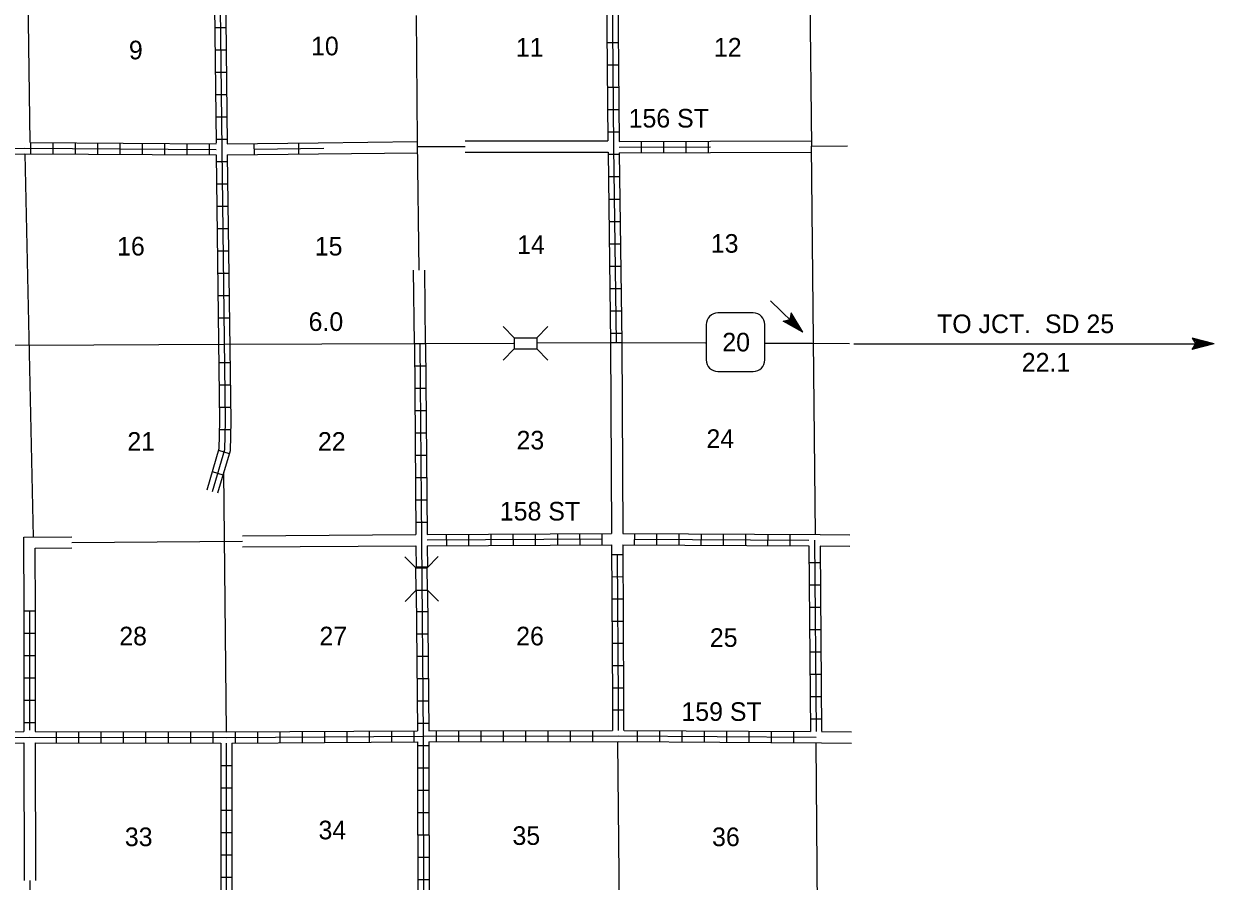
# Model space of a CAD drawing. Extents: x 1592874 to 2162085, y 16166019 to 16654790.
# Drawn here: x 1882121 to 1914084, y 16375472 to 16398492 of the extents above; entities that cross this region are included whole.
import ezdxf

# ---------------------------------------------------------------- set-up
doc = ezdxf.new("R2010")
doc.units = 0
for name, color, linetype in [('L10', 7, 'Continuous'), ('L11', 7, 'Continuous'), ('L13', 7, 'Continuous'), ('L14', 7, 'Continuous'), ('L18', 7, 'Continuous'), ('L2', 7, 'Continuous'), ('L28', 7, 'Continuous'), ('L3', 7, 'Continuous'), ('L30', 7, 'Continuous'), ('L52', 7, 'Continuous'), ('L8', 7, 'Continuous'), ('L9', 7, 'Continuous')]:
    doc.layers.add(name, color=color, linetype=linetype)

msp = doc.modelspace()

# ---------------------------------------------------------------- linework, layer by layer
at = {"layer": 'L10'}
for p, q in [((1882135, 16382729), (1882125, 16384711)), ((1882435, 16382729), (1882426, 16384413))]:
    msp.add_line(p, q, dxfattribs=at)
for points in [[(1897876, 16389938), (1897901, 16384805)], [(1898176, 16389938), (1898201, 16384805)]]:
    msp.add_lwpolyline(points, dxfattribs=at)
at = {"layer": 'L11'}
for p, q in [((1882293, 16395305), (1882226, 16400263)), ((1890029, 16395300), (1892693, 16395332)), ((1893968, 16395346), (1897807, 16395346)), ((1900559, 16395338), (1903267, 16395346)), ((1890034, 16395000), (1892696, 16395032)), ((1893968, 16395046), (1897811, 16395046)), ((1900559, 16395038), (1903267, 16395046)), ((1882125, 16384711), (1883412, 16384719)), ((1887996, 16384749), (1892651, 16384779)), ((1882426, 16384413), (1883414, 16384419)), ((1887996, 16384449), (1892651, 16384479)), ((1882126, 16379188), (1882135, 16375489)), ((1882426, 16379188), (1882435, 16375489))]:
    msp.add_line(p, q, dxfattribs=at)
for points in [[(1892609, 16389913), (1892584, 16391874)], [(1892909, 16389913), (1892885, 16391874)]]:
    msp.add_lwpolyline(points, dxfattribs=at)
at = {"layer": 'L13'}
for p, q in [((1892694, 16395196), (1893968, 16395196)), ((1882150, 16395005), (1882369, 16384712)), ((1887560, 16379479), (1887488, 16386458)), ((1883413, 16384569), (1887996, 16384599)), ((1898059, 16379204), (1898117, 16374213)), ((1882285, 16375489), (1882290, 16373239))]:
    msp.add_line(p, q, dxfattribs=at)
msp.add_lwpolyline([(1892735, 16391874), (1892693, 16395336), (1892664, 16398714)], dxfattribs=at)
at = {"layer": 'L18'}
for p, q in [((1895292, 16390063), (1894992, 16390363)), ((1895892, 16390063), (1896192, 16390363)), ((1895292, 16390063), (1895292, 16389763)), ((1895292, 16390063), (1895892, 16390063)), ((1895892, 16390063), (1895892, 16389763)), ((1895292, 16389763), (1894992, 16389463)), ((1895292, 16389763), (1895892, 16389763)), ((1895892, 16389763), (1896192, 16389463)), ((1892651, 16383888), (1892351, 16384179)), ((1892951, 16383888), (1893251, 16384188)), ((1892651, 16383888), (1892951, 16383888)), ((1892659, 16383288), (1892651, 16383888)), ((1892959, 16383288), (1892951, 16383888)), ((1892659, 16383288), (1892359, 16382979)), ((1892659, 16383288), (1892959, 16383288)), ((1892959, 16383288), (1893259, 16382988))]:
    msp.add_line(p, q, dxfattribs=at)
at = {"layer": 'L2'}
for p, q in [((1903216, 16400362), (1903269, 16395205)), ((1903265, 16395205), (1903367, 16384780)), ((1903383, 16379189), (1903476, 16368929))]:
    msp.add_line(p, q, dxfattribs=at)
at = {"layer": 'L28'}
for p, q in [((1903042, 16390213), (1902167, 16391055)), ((1902726, 16390730), (1902692, 16390555)), ((1903042, 16390213), (1902726, 16390730)), ((1902951, 16390313), (1902726, 16390663)), ((1903001, 16390263), (1902734, 16390680)), ((1902901, 16390363), (1902734, 16390630)), ((1902509, 16390505), (1902692, 16390555)), ((1903042, 16390213), (1902509, 16390505)), ((1902967, 16390263), (1902551, 16390505)), ((1902934, 16390313), (1902567, 16390505)), ((1902867, 16390355), (1902601, 16390521)), ((1902834, 16390405), (1902634, 16390530)), ((1902751, 16390471), (1902651, 16390538)), ((1902726, 16390496), (1902684, 16390538)), ((1902726, 16390530), (1902709, 16390555)), ((1902851, 16390421), (1902717, 16390596)), ((1902784, 16390480), (1902717, 16390563)), ((1902851, 16390396), (1902742, 16390505)), ((1902817, 16390430), (1902742, 16390505))]:
    msp.add_line(p, q, dxfattribs=at)
at = {"layer": 'L3'}
for p, q in [((1901709, 16390730), (1900759, 16390729)), ((1900442, 16390413), (1900442, 16389471)), ((1902017, 16389471), (1902017, 16390413)), ((1900759, 16389155), (1901709, 16389155))]:
    msp.add_line(p, q, dxfattribs=at)
for points in [[(1871543, 16389871), (1876960, 16389880), (1882260, 16389863), (1887493, 16389888), (1892759, 16389913), (1895267, 16389921)], [(1895909, 16389930), (1898026, 16389938), (1900426, 16389930)], [(1902026, 16389921), (1903292, 16389921)]]:
    msp.add_lwpolyline(points, dxfattribs=at)
for centre, start, end in [((1900759, 16390415), 90.0011, 180.0011), ((1901704, 16390415), 0.0011, 90.0011), ((1900759, 16389470), 180.0011, 270.0011), ((1901704, 16389470), 270.0011, 0.0011)]:
    msp.add_arc(centre, 315, start, end, dxfattribs=at)
at = {"layer": 'L52'}
for p, q in [((1903269, 16395205), (1904234, 16395213)), ((1914084, 16389904), (1913492, 16390054)), ((1913492, 16390054), (1913592, 16389904)), ((1914017, 16389913), (1913534, 16390030)), ((1913950, 16389913), (1913542, 16390013)), ((1903292, 16389921), (1904292, 16389913)), ((1904409, 16389904), (1913817, 16389904)), ((1914084, 16389904), (1913492, 16389746)), ((1913492, 16389746), (1913592, 16389904)), ((1913992, 16389888), (1913525, 16389771)), ((1913934, 16389896), (1913534, 16389788)), ((1913859, 16389888), (1913550, 16389821)), ((1913875, 16389913), (1913567, 16389988)), ((1913800, 16389896), (1913567, 16389846)), ((1913692, 16389888), (1913575, 16389863)), ((1913800, 16389921), (1913584, 16389954)), ((1914084, 16389904), (1913592, 16389904)), ((1913709, 16389913), (1913600, 16389930)), ((1913634, 16389913), (1913600, 16389921)), ((1913659, 16389888), (1913600, 16389888)), ((1913817, 16389904), (1913659, 16389904)), ((1913767, 16389904), (1913659, 16389904)), ((1903501, 16384779), (1904301, 16384771)), ((1903501, 16384479), (1904301, 16384471)), ((1903542, 16379488), (1904342, 16379479)), ((1903542, 16379188), (1904342, 16379179))]:
    msp.add_line(p, q, dxfattribs=at)
at = {"layer": 'L8'}
for p, q in [((1887251, 16398396), (1887551, 16398396)), ((1897784, 16397988), (1898084, 16397988)), ((1887251, 16397796), (1887551, 16397796)), ((1897792, 16397388), (1898084, 16397388)), ((1887259, 16397196), (1887559, 16397196)), ((1897792, 16396788), (1898092, 16396788)), ((1887268, 16396596), (1887568, 16396596)), ((1897801, 16396188), (1898101, 16396188)), ((1887276, 16395996), (1887576, 16395996)), ((1897809, 16395588), (1898109, 16395588)), ((1882310, 16395005), (1882310, 16395305)), ((1882909, 16394996), (1882909, 16395296)), ((1883509, 16394996), (1883509, 16395296)), ((1884109, 16394988), (1884109, 16395288)), ((1884709, 16394988), (1884709, 16395288)), ((1885309, 16394988), (1885309, 16395288)), ((1885909, 16394980), (1885909, 16395280)), ((1886509, 16394980), (1886509, 16395280)), ((1887109, 16394971), (1887109, 16395271)), ((1887284, 16395396), (1887584, 16395396)), ((1898109, 16395330), (1900559, 16395338)), ((1898109, 16395180), (1900559, 16395188)), ((1898709, 16395030), (1898709, 16395330)), ((1899309, 16395030), (1899309, 16395330)), ((1899909, 16395038), (1899909, 16395338)), ((1900509, 16395038), (1900509, 16395338)), ((1887284, 16394796), (1887584, 16394796)), ((1897809, 16394988), (1898109, 16394988)), ((1898109, 16395030), (1900559, 16395038)), ((1887293, 16394196), (1887593, 16394196)), ((1897817, 16394388), (1898117, 16394388)), ((1887301, 16393596), (1887601, 16393596)), ((1897826, 16393788), (1898126, 16393788)), ((1897834, 16393188), (1898134, 16393188)), ((1887309, 16392996), (1887609, 16392996)), ((1897842, 16392588), (1898142, 16392588)), ((1887318, 16392396), (1887618, 16392396)), ((1897851, 16391988), (1898151, 16391988)), ((1887326, 16391796), (1887626, 16391796)), ((1897859, 16391388), (1898159, 16391388)), ((1887334, 16391196), (1887634, 16391196)), ((1897867, 16390788), (1898167, 16390788)), ((1887343, 16390596), (1887643, 16390596)), ((1897876, 16390188), (1898176, 16390188)), ((1892609, 16389913), (1892909, 16389913)), ((1887359, 16389396), (1887659, 16389396)), ((1892618, 16389313), (1892918, 16389313)), ((1887368, 16388796), (1887668, 16388796)), ((1892618, 16388713), (1892918, 16388713)), ((1887368, 16388196), (1887668, 16388196)), ((1892626, 16388113), (1892926, 16388113)), ((1887368, 16387604), (1887668, 16387596)), ((1892626, 16387513), (1892926, 16387513)), ((1887351, 16387046), (1887634, 16386954)), ((1892634, 16386913), (1892934, 16386913)), ((1887176, 16386471), (1887468, 16386379)), ((1892634, 16386313), (1892934, 16386313)), ((1892643, 16385713), (1892943, 16385713)), ((1892651, 16385113), (1892951, 16385113)), ((1893477, 16384483), (1893475, 16384781)), ((1894073, 16384486), (1894072, 16384784)), ((1894670, 16384489), (1894668, 16384787)), ((1895266, 16384492), (1895265, 16384790)), ((1895863, 16384495), (1895861, 16384793)), ((1896460, 16384498), (1896458, 16384796)), ((1897056, 16384501), (1897055, 16384799)), ((1897653, 16384504), (1897651, 16384802)), ((1898515, 16384802), (1898514, 16384504)), ((1899112, 16384799), (1899110, 16384501)), ((1899708, 16384796), (1899707, 16384498)), ((1900305, 16384793), (1900303, 16384495)), ((1900901, 16384790), (1900900, 16384492)), ((1901498, 16384787), (1901497, 16384489)), ((1902095, 16384784), (1902093, 16384486)), ((1902691, 16384781), (1902690, 16384483)), ((1903351, 16384629), (1903392, 16379488)), ((1898202, 16384238), (1897903, 16384236)), ((1903201, 16384479), (1903242, 16379488)), ((1903501, 16384471), (1903542, 16379496)), ((1903209, 16384029), (1903509, 16384029)), ((1892659, 16383913), (1892959, 16383913)), ((1898205, 16383641), (1897907, 16383639)), ((1903209, 16383429), (1903509, 16383429)), ((1898209, 16383045), (1897910, 16383043)), ((1882126, 16382729), (1882126, 16379488)), ((1882126, 16382729), (1882426, 16382729)), ((1882276, 16382729), (1882276, 16379529)), ((1882426, 16382729), (1882426, 16379488)), ((1892668, 16382713), (1892968, 16382713)), ((1903217, 16382829), (1903517, 16382829)), ((1898212, 16382448), (1897914, 16382446)), ((1882126, 16382129), (1882426, 16382129)), ((1892668, 16382113), (1892968, 16382113)), ((1903217, 16382229), (1903517, 16382229)), ((1898216, 16381851), (1897918, 16381850)), ((1882126, 16381529), (1882426, 16381529)), ((1892676, 16381513), (1892976, 16381513)), ((1903226, 16381629), (1903526, 16381629)), ((1898219, 16381255), (1897921, 16381253)), ((1882126, 16380929), (1882426, 16380929)), ((1892684, 16380913), (1892984, 16380913)), ((1903234, 16381029), (1903534, 16381029)), ((1898223, 16380658), (1897925, 16380656)), ((1903234, 16380429), (1903534, 16380429)), ((1882126, 16380329), (1882426, 16380329)), ((1892684, 16380313), (1892984, 16380313)), ((1898225, 16380061), (1897927, 16380061)), ((1903242, 16379829), (1903542, 16379829)), ((1882126, 16379729), (1882426, 16379729)), ((1882993, 16379488), (1882993, 16379188)), ((1883593, 16379488), (1883593, 16379188)), ((1884193, 16379488), (1884193, 16379188)), ((1884793, 16379488), (1884793, 16379188)), ((1885393, 16379479), (1885393, 16379179)), ((1885993, 16379479), (1885993, 16379179)), ((1886593, 16379479), (1886593, 16379179)), ((1887193, 16379479), (1887193, 16379179)), ((1887793, 16379479), (1887793, 16379179)), ((1888393, 16379488), (1888393, 16379188)), ((1888993, 16379488), (1888993, 16379188)), ((1889593, 16379496), (1889593, 16379196)), ((1890193, 16379496), (1890193, 16379196)), ((1890793, 16379496), (1890793, 16379196)), ((1891393, 16379504), (1891393, 16379204)), ((1891993, 16379504), (1891993, 16379204)), ((1892593, 16379513), (1892593, 16379213)), ((1892693, 16379713), (1892993, 16379713)), ((1893193, 16379513), (1893193, 16379213)), ((1893793, 16379513), (1893793, 16379213)), ((1894392, 16379513), (1894392, 16379213)), ((1894992, 16379513), (1894992, 16379213)), ((1895592, 16379521), (1895592, 16379221)), ((1896192, 16379521), (1896192, 16379221)), ((1896792, 16379521), (1896792, 16379221)), ((1897392, 16379521), (1897392, 16379221)), ((1898592, 16379521), (1898592, 16379221)), ((1899192, 16379513), (1899192, 16379213)), ((1899792, 16379513), (1899792, 16379213)), ((1900392, 16379504), (1900392, 16379204)), ((1900992, 16379504), (1900992, 16379204)), ((1901592, 16379496), (1901592, 16379196)), ((1902192, 16379496), (1902192, 16379196)), ((1902792, 16379488), (1902792, 16379188)), ((1892693, 16379113), (1892993, 16379113)), ((1887409, 16378579), (1887709, 16378579)), ((1892693, 16378513), (1892993, 16378513)), ((1887409, 16377979), (1887709, 16377979)), ((1892693, 16377913), (1892993, 16377913)), ((1887409, 16377379), (1887709, 16377379)), ((1892693, 16377313), (1892993, 16377313)), ((1887409, 16376779), (1887709, 16376779)), ((1892693, 16376713), (1892993, 16376713)), ((1887409, 16376179), (1887709, 16376179)), ((1892701, 16376113), (1893001, 16376113)), ((1887409, 16375579), (1887709, 16375579)), ((1892701, 16375513), (1893001, 16375513))]:
    msp.add_line(p, q, dxfattribs=at)
for points in [[(1897834, 16405788), (1897909, 16400480), (1897959, 16395180), (1898026, 16389938)], [(1887301, 16405596), (1887376, 16400446), (1887434, 16395121), (1887526, 16387821), (1887509, 16387054), (1887176, 16385929)], [(1887224, 16400446), (1887284, 16395288)], [(1887526, 16400296), (1887584, 16395271)], [(1897759, 16400305), (1897807, 16395346)], [(1898059, 16400321), (1898109, 16395330)], [(1871510, 16395113), (1882143, 16395155), (1887284, 16395121)], [(1882293, 16395305), (1887284, 16395271)], [(1877018, 16394988), (1882143, 16395005), (1887284, 16394971)], [(1887284, 16394971), (1887376, 16387821), (1887359, 16387079), (1887034, 16385971)], [(1887584, 16394971), (1887676, 16387821), (1887659, 16387029), (1887318, 16385888)], [(1897811, 16395046), (1897876, 16389938)], [(1898109, 16395030), (1898176, 16389938)], [(1892609, 16389913), (1892651, 16384779)], [(1892759, 16389913), (1892801, 16384629), (1892843, 16379363), (1892851, 16374046), (1892909, 16371821), (1892993, 16368804)], [(1892909, 16389913), (1892951, 16384779)], [(1897652, 16384653), (1892950, 16384629)], [(1892951, 16384779), (1897901, 16384805)], [(1898201, 16384805), (1903501, 16384779)], [(1898514, 16384653), (1903201, 16384629)], [(1892651, 16384479), (1892659, 16383904)], [(1892951, 16384479), (1897901, 16384504)], [(1892951, 16384479), (1892959, 16383904)], [(1897901, 16384504), (1897926, 16380346), (1897926, 16379521)], [(1898052, 16384237), (1898076, 16380347), (1898076, 16379521)], [(1898201, 16384505), (1903201, 16384479)], [(1898201, 16384505), (1898226, 16380346), (1898226, 16379521)], [(1892659, 16383279), (1892693, 16379513)], [(1892959, 16383279), (1892993, 16379513)], [(1877135, 16379463), (1882126, 16379488)], [(1882426, 16379488), (1887559, 16379479), (1892693, 16379513)], [(1892993, 16379513), (1897926, 16379521)], [(1898242, 16379521), (1903242, 16379488)], [(1871643, 16379304), (1876985, 16379313), (1882276, 16379338), (1887559, 16379329), (1892843, 16379363), (1898076, 16379371), (1903392, 16379338)], [(1877135, 16379163), (1882126, 16379188)], [(1882426, 16379188), (1887409, 16379179)], [(1887409, 16379179), (1887409, 16374021), (1887468, 16368804)], [(1887559, 16379179), (1887559, 16374021), (1887618, 16368804)], [(1887709, 16379179), (1892693, 16379213)], [(1887709, 16379179), (1887709, 16374021)], [(1892693, 16379213), (1892701, 16374196)], [(1892993, 16379213), (1898076, 16379221), (1903542, 16379188)], [(1892993, 16379213), (1893001, 16374196)]]:
    msp.add_lwpolyline(points, dxfattribs=at)
at = {"layer": 'L9'}
for p, q in [((1887584, 16395271), (1890029, 16395300)), ((1888301, 16395279), (1888305, 16394981)), ((1888303, 16395130), (1890179, 16395152)), ((1889495, 16395293), (1889498, 16394995)), ((1887584, 16394971), (1890034, 16395000)), ((1897876, 16389938), (1898176, 16389938))]:
    msp.add_line(p, q, dxfattribs=at)

# ---------------------------------------------------------------- texts
at = {"layer": 'L14'}
for s, p in [('9', (1884943, 16397538)), ('10', (1889834, 16397646)), ('11', (1895334, 16397613)), ('12', (1900651, 16397613)), ('16', (1884626, 16392271)), ('15', (1889934, 16392271)), ('14', (1895367, 16392313)), ('13', (1900567, 16392346)), ('21', (1884901, 16387029)), ('22', (1890018, 16387029)), ('23', (1895351, 16387063)), ('24', (1900451, 16387104)), ('28', (1884684, 16381804)), ('27', (1890059, 16381804)), ('26', (1895342, 16381804)), ('25', (1900542, 16381763)), ('33', (1884834, 16376413)), ('34', (1890034, 16376596)), ('35', (1895242, 16376446)), ('36', (1900601, 16376413))]:
    msp.add_text(s, height=500, rotation=360, dxfattribs=at).set_placement(p)
at = {"layer": 'L28'}
msp.add_text('6.0', height=500, rotation=360, dxfattribs=at).set_placement((1889768, 16390246))
at = {"layer": 'L3'}
msp.add_text('20', height=500, rotation=360, dxfattribs=at).set_placement((1900876, 16389696))
at = {"layer": 'L30'}
for s, p in [('156 ST', (1898361, 16395707)), ('158 ST', (1894902, 16385156)), ('159 ST', (1899778, 16379776))]:
    msp.add_text(s, height=500, rotation=360, dxfattribs=at).set_placement(p)
at = {"layer": 'L52'}
for s, height, p in [('TO JCT.  SD 25', 499.99, (1906642, 16390188)), ('22.1', 500, (1908917, 16389155))]:
    msp.add_text(s, height=height, rotation=360, dxfattribs=at).set_placement(p)

doc.saveas('drawing.dxf')
